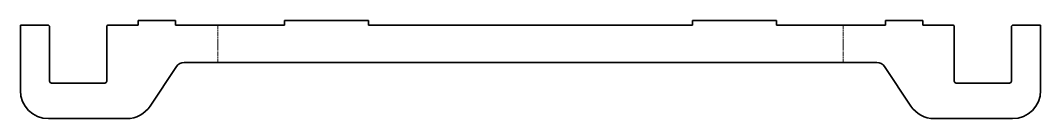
# Model space of a CAD drawing. Header units: millimetres. Extents: x 0 to 546, y 0 to 53.
import ezdxf

# ---------------------------------------------------------------- set-up
doc = ezdxf.new("R2010")
doc.units = ezdxf.units.MM
doc.linetypes.add('Chain', pattern=[13.68, 9.12, -1.14, 2.28, -1.14])
doc.layers.add('SIMUMAK Bend Centerline (ISO)', color=7, linetype='Chain', lineweight=9)
doc.layers.add('SIMUMAK Visible (ISO)', color=7, linetype='Continuous', lineweight=35)

# ---------------------------------------------------------------- blocks, each defined once
blk = doc.blocks.new('SIL-027-CACA-02_Sheet_7_SIL-027-CACA-02 (Desplegada)')
at = {"layer": 'SIMUMAK Bend Centerline (ISO)', "ltscale": 0.263158}
for p, q in [((-167.4, 23.75), (-167.4, 3.75)), ((167.4, 23.75), (167.4, 3.75))]:
    blk.add_line(p, q, dxfattribs=at)
at = {"layer": 'SIMUMAK Visible (ISO)'}
for p, q in [((-273.06, -11.25), (-273.06, 23.75)), ((-273.06, 23.75), (-258.46, 23.75)), ((-257.46, 22.75), (-257.46, -6.25)), ((-226.86, -6.25), (-226.86, 22.75)), ((-225.86, 23.75), (-209.96, 23.75)), ((-209.96, 26.25), (-209.96, 23.75)), ((-189.96, 26.25), (-209.96, 26.25)), ((-189.96, 23.75), (-189.96, 26.25)), ((-189.96, 23.75), (-131.75, 23.75)), ((-131.75, 26.25), (-131.75, 23.75)), ((-86.75, 26.25), (-131.75, 26.25)), ((-86.75, 23.75), (-86.75, 26.25)), ((-86.75, 23.75), (86.75, 23.75)), ((86.75, 26.25), (86.75, 23.75)), ((131.75, 26.25), (86.75, 26.25)), ((131.75, 23.75), (131.75, 26.25)), ((131.75, 23.75), (189.96, 23.75)), ((189.96, 26.25), (189.96, 23.75)), ((209.96, 26.25), (189.96, 26.25)), ((209.96, 23.75), (209.96, 26.25)), ((209.96, 23.75), (225.86, 23.75)), ((226.86, 22.75), (226.86, -6.25)), ((257.46, -6.25), (257.46, 22.75)), ((258.46, 23.75), (273.06, 23.75)), ((273.06, 23.75), (273.06, -11.25)), ((-189.54, 1.52), (-203.61, -19.57)), ((185.38, 3.75), (-185.38, 3.75)), ((203.61, -19.57), (189.54, 1.52)), ((-256.46, -7.25), (-227.86, -7.25)), ((227.86, -7.25), (256.46, -7.25)), ((-216.09, -26.25), (-258.06, -26.25)), ((258.06, -26.25), (216.09, -26.25))]:
    blk.add_line(p, q, dxfattribs=at)
at = {"layer": 'SIMUMAK Visible (ISO)', "extrusion": (0, 0, -1)}
for centre, radius, start, end in [((258.46, 22.75), 1, 90, 180), ((225.86, 22.75), 1, 0, 90), ((-225.86, 22.75), 1, 90, 180), ((-258.46, 22.75), 1, 360, 90), ((258.06, -11.25), 15, 270, 0), ((-258.06, -11.25), 15, 180, 270), ((216.09, -11.25), 15, 213.6901, 270), ((-216.09, -11.25), 15, 270, 326.3099)]:
    blk.add_arc(centre, radius, start, end, dxfattribs=at)
at = {"layer": 'SIMUMAK Visible (ISO)'}
for centre, radius, start, end in [((-185.38, -1.25), 5, 90, 146.3099), ((185.38, -1.25), 5, 33.6901, 90), ((-256.46, -6.25), 1, 180, 270), ((-227.86, -6.25), 1, 270, 0), ((227.86, -6.25), 1, 180, 270), ((256.46, -6.25), 1, 270, 0)]:
    blk.add_arc(centre, radius, start, end, dxfattribs=at)

msp = doc.modelspace()

# ---------------------------------------------------------------- block references
msp.add_blockref('SIL-027-CACA-02_Sheet_7_SIL-027-CACA-02 (Desplegada)', (273.06, 26.25))

doc.saveas('drawing.dxf')
